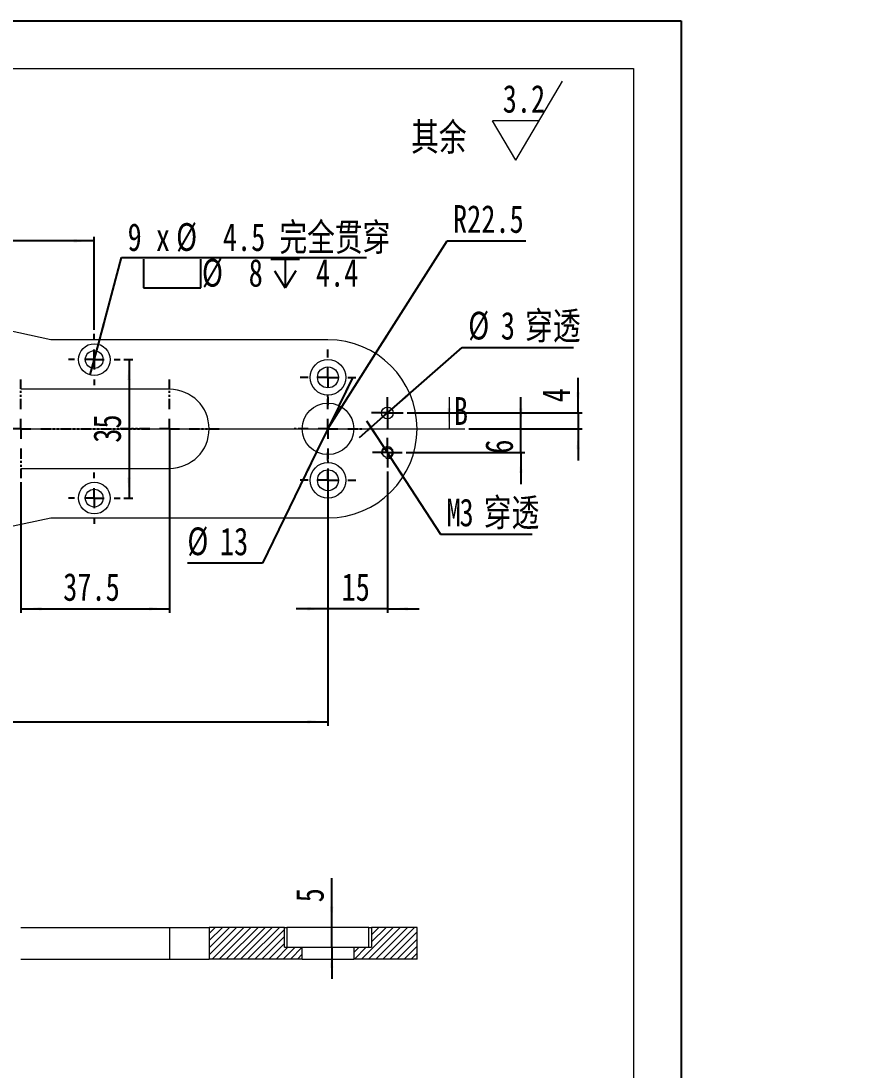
# Model space of a CAD drawing. Header units: millimetres. Extents: x 12 to 1159, y 8 to 1479.
# Drawn here: x 622 to 1159, y 817 to 1479 of the extents above; entities that cross this region are included whole.
import ezdxf

# ---------------------------------------------------------------- set-up
doc = ezdxf.new("R2010")
doc.units = ezdxf.units.MM
doc.linetypes.add('SLD-双点画线', pattern=[12.7, 6.35, -1.27, 1.27, -1.27, 1.27, -1.27])
doc.linetypes.add('SLD-实线', pattern=[0])
for name, color, linetype in [('双点划线层', 6, 'SLD-双点画线'), ('图框', 7, 'SLD-实线'), ('尺寸', 102, 'SLD-实线'), ('标注层', 96, 'SLD-实线')]:
    doc.layers.add(name, color=color, linetype=linetype)
doc.layers.add('粗实线', color=7, linetype='SLD-实线', lineweight=15)
doc.styles.add('SLDTEXTSTYLE0', font='HYSWLONGFANGSONG.TTF', dxfattribs={"bigfont": 'bigfont'})
doc.styles.add('SLDTEXTSTYLE3', font='HYSWLONGFANGSONG.TTF')
doc.dimstyles.new('SLDDIMSTYLE0', dxfattribs={"dimtxt": 17.5, "dimasz": 13, "dimexe": 0, "dimexo": 0.0625, "dimgap": 4.375, "dimtad": 1, "dimdec": 3, "dimlfac": 2, "dimrnd": 1e-09, "dimzin": 12, "dimdsep": 46, "dimtxsty": 'SLDTEXTSTYLE3', "dimsah": 1, "dimcen": 0.09, "dimadec": 0, "dimazin": 3, "dimtfac": 1, "dimtdec": 3, "dimtmove": 0, "dimatfit": 0, "dimfxl": 0, "dimfrac": 2, "dimtolj": 1, "dimtzin": 12, "dimarcsym": 0})
doc.dimstyles.new('SLDDIMSTYLE1', dxfattribs={"dimtxt": 17.5, "dimasz": 13, "dimexe": 0, "dimexo": 0.0625, "dimgap": 4.375, "dimtad": 1, "dimdec": 3, "dimlfac": 2, "dimrnd": 1e-09, "dimzin": 12, "dimdsep": 46, "dimtxsty": 'SLDTEXTSTYLE3', "dimsah": 1, "dimcen": 0.09, "dimadec": 0, "dimazin": 3, "dimtfac": 1, "dimtdec": 3, "dimtofl": 0, "dimtmove": 0, "dimatfit": 3, "dimfxl": 0, "dimfrac": 2, "dimtolj": 1, "dimtzin": 12, "dimarcsym": 0})
doc.dimstyles.new('SLDDIMSTYLE5', dxfattribs={"dimtxt": 17.5, "dimasz": 13, "dimexe": 0, "dimexo": 0.0625, "dimgap": 4.375, "dimtad": 0, "dimtih": 1, "dimtoh": 1, "dimdec": 3, "dimlfac": 2, "dimrnd": 1e-09, "dimzin": 12, "dimdsep": 46, "dimtxsty": 'SLDTEXTSTYLE3', "dimsah": 1, "dimcen": 0, "dimadec": 0, "dimazin": 3, "dimtfac": 1, "dimtdec": 3, "dimtofl": 0, "dimtmove": 0, "dimatfit": 3, "dimfxl": 0, "dimfrac": 2, "dimtolj": 1, "dimtzin": 12, "dimarcsym": 0})
doc.dimstyles.new('SLDDIMSTYLE6', dxfattribs={"dimtxt": 17.5, "dimasz": 13, "dimexe": 0, "dimexo": 0.0625, "dimgap": 4.375, "dimtad": 0, "dimtih": 1, "dimtoh": 1, "dimdec": 3, "dimlfac": 2, "dimrnd": 1e-09, "dimzin": 12, "dimdsep": 46, "dimtxsty": 'SLDTEXTSTYLE3', "dimsah": 1, "dimcen": 0, "dimadec": 0, "dimazin": 3, "dimtfac": 1, "dimtdec": 3, "dimtmove": 0, "dimatfit": 3, "dimfxl": 0, "dimfrac": 2, "dimtolj": 1, "dimtzin": 12, "dimarcsym": 0})
doc.dimstyles.new('SLDDIMSTYLE7', dxfattribs={"dimtxt": 17.5, "dimasz": 13, "dimexe": 0, "dimexo": 0.0625, "dimgap": 4.375, "dimtad": 0, "dimtih": 1, "dimtoh": 1, "dimdec": 3, "dimlfac": 2, "dimrnd": 1e-09, "dimzin": 12, "dimdsep": 46, "dimtxsty": 'SLDTEXTSTYLE3', "dimsah": 1, "dimcen": 0, "dimadec": 0, "dimazin": 3, "dimtfac": 1, "dimtdec": 3, "dimtmove": 0, "dimatfit": 3, "dimfxl": 0, "dimfrac": 2, "dimtolj": 1, "dimtzin": 12, "dimarcsym": 0})
doc.dimstyles.new('SLDDIMSTYLE8', dxfattribs={"dimtxt": 17.5, "dimasz": 13, "dimexe": 0, "dimexo": 0.0625, "dimgap": 4.375, "dimtad": 0, "dimtih": 1, "dimtoh": 1, "dimdec": 0, "dimlfac": 2, "dimrnd": 1e-09, "dimzin": 12, "dimdsep": 46, "dimtxsty": 'SLDTEXTSTYLE3', "dimblk1": 'NONE', "dimsah": 1, "dimcen": 0, "dimadec": 0, "dimazin": 3, "dimtfac": 1, "dimtdec": 3, "dimtmove": 0, "dimatfit": 3, "dimldrblk": 'NONE', "dimfxl": 0, "dimfrac": 2, "dimtolj": 1, "dimtzin": 12, "dimarcsym": 0})
doc.dimstyles.new('SLDDIMSTYLE9', dxfattribs={"dimtxt": 17.5, "dimasz": 13, "dimexe": 0, "dimexo": 0.0625, "dimgap": 4.375, "dimtad": 0, "dimtih": 1, "dimtoh": 1, "dimdec": 3, "dimlfac": 2, "dimrnd": 1e-09, "dimzin": 12, "dimdsep": 46, "dimtxsty": 'SLDTEXTSTYLE3', "dimsah": 1, "dimcen": 0, "dimadec": 0, "dimazin": 3, "dimtfac": 1, "dimtdec": 3, "dimtmove": 0, "dimatfit": 3, "dimfxl": 0, "dimfrac": 2, "dimtolj": 1, "dimtzin": 12, "dimarcsym": 0})

# ---------------------------------------------------------------- blocks, each defined once
blk = doc.blocks.new('SW_SFSYMBOL_0')
at = {"color": 0, "linetype": 'SLD-实线', "lineweight": 0}
for p, q in [((8.25, -25), (37.75, 25)), ((8.25, -25), (-6.49, 0)), ((23, 0), (-6.49, 0))]:
    blk.add_line(p, q, dxfattribs=at)
at = {"color": 0, "linetype": 'SLD-实线', "lineweight": 0, "insert": (0, 22.56), "char_height": 17.5, "attachment_point": 1, "style": 'SLDTEXTSTYLE3'}
blk.add_mtext('3.2', dxfattribs=at)
blk = doc.blocks.new('_D')
at = {"layer": '标注层'}
for p, q in [((937.85, 1221.44), (937.85, 1241.44)), ((905, 1221.44), (940.35, 1221.44)), ((937.85, 1206.44), (937.85, 1221.44)), ((865.43, 1206.44), (940.35, 1206.44)), ((937.85, 1206.44), (937.85, 1186.44))]:
    blk.add_line(p, q, dxfattribs=at)
for points in [[(937.85, 1221.44), (938.85, 1234.44), (936.85, 1234.44)], [(937.85, 1206.44), (936.85, 1193.44), (938.85, 1193.44)]]:
    blk.add_solid(points, dxfattribs=at)
at = {"layer": '标注层', "insert": (915.29, 1205.75, 0.25), "char_height": 17.5, "attachment_point": 1, "rotation": 90, "style": 'SLDTEXTSTYLE3'}
blk.add_mtext('6', dxfattribs=at)
blk = doc.blocks.new('_D_1')
at = {"layer": '标注层'}
for p, q in [((973.93, 1231.44), (973.93, 1253.55)), ((866.05, 1231.44), (976.43, 1231.44)), ((973.93, 1231.44), (973.93, 1221.44)), ((905, 1221.44), (976.43, 1221.44)), ((973.93, 1221.44), (973.93, 1201.44))]:
    blk.add_line(p, q, dxfattribs=at)
for points in [[(973.93, 1231.44), (974.93, 1244.44), (972.93, 1244.44)], [(973.93, 1221.44), (972.93, 1208.44), (974.93, 1208.44)]]:
    blk.add_solid(points, dxfattribs=at)
at = {"layer": '标注层', "insert": (951.37, 1238.21, 0.25), "char_height": 17.5, "attachment_point": 1, "rotation": 90, "style": 'SLDTEXTSTYLE3'}
blk.add_mtext('4', dxfattribs=at)
blk = doc.blocks.new('_D_5')
at = {"layer": '尺寸'}
for p, q in [((456.05, 1302.69), (456.05, 1342.66)), ((668.55, 1340.16), (456.05, 1340.16)), ((668.55, 1283.94), (668.55, 1342.66))]:
    blk.add_line(p, q, dxfattribs=at)
for points in [[(456.05, 1340.16), (469.05, 1339.16), (469.05, 1341.16)], [(668.55, 1340.16), (655.55, 1341.16), (655.55, 1339.16)]]:
    blk.add_solid(points, dxfattribs=at)
at = {"layer": '尺寸', "insert": (549.05, 1362.72, -9.75), "char_height": 17.5, "attachment_point": 1, "style": 'SLDTEXTSTYLE3'}
blk.add_mtext('85', dxfattribs=at)
blk = doc.blocks.new('_D_10')
at = {"layer": '标注层'}
for p, q in [((716.05, 1218.94), (716.05, 1105.29)), ((622.3, 1187.69), (622.3, 1105.29)), ((622.3, 1107.79), (716.05, 1107.79))]:
    blk.add_line(p, q, dxfattribs=at)
for points in [[(622.3, 1107.79), (635.3, 1106.79), (635.3, 1108.79)], [(716.05, 1107.79), (703.05, 1108.79), (703.05, 1106.79)]]:
    blk.add_solid(points, dxfattribs=at)
at = {"layer": '标注层', "insert": (648.94, 1130.35, -9.75), "char_height": 17.5, "attachment_point": 1, "style": 'SLDTEXTSTYLE3'}
blk.add_mtext('37.5', dxfattribs=at)
blk = doc.blocks.new('_D_20')
at = {"layer": '标注层'}
for p, q in [((816.05, 1196.44), (816.05, 1033.94)), ((178.55, 1143.94), (178.55, 1033.94)), ((178.55, 1036.44), (816.05, 1036.44))]:
    blk.add_line(p, q, dxfattribs=at)
for points in [[(178.55, 1036.44), (191.55, 1035.44), (191.55, 1037.44)], [(816.05, 1036.44), (803.05, 1037.44), (803.05, 1035.44)]]:
    blk.add_solid(points, dxfattribs=at)
at = {"layer": '标注层', "char_height": 17.5, "attachment_point": 1, "style": 'SLDTEXTSTYLE3'}
for s, insert in [('%%p', (513.26, 1059.07, -9.75)), ('255', (482.56, 1059, -9.75)), ('0.05', (526.25, 1059, -9.75))]:
    blk.add_mtext(s, dxfattribs=dict(at, insert=insert))
blk = doc.blocks.new('_D_21')
at = {"layer": '标注层'}
for p, q in [((687.3, 1265.19), (692.98, 1265.19)), ((690.48, 1265.19), (690.48, 1177.69)), ((687.3, 1177.69), (692.98, 1177.69))]:
    blk.add_line(p, q, dxfattribs=at)
for points in [[(690.48, 1265.19), (689.48, 1252.19), (691.48, 1252.19)], [(690.48, 1177.69), (691.48, 1190.69), (689.48, 1190.69)]]:
    blk.add_solid(points, dxfattribs=at)
at = {"layer": '标注层', "insert": (667.92, 1212.66, -9.75), "char_height": 17.5, "attachment_point": 1, "rotation": 90, "style": 'SLDTEXTSTYLE3'}
blk.add_mtext('35', dxfattribs=at)
blk = doc.blocks.new('_D_22')
at = {"layer": '标注层'}
for p, q in [((816.05, 1196.44), (816.05, 1105.29)), ((853.55, 1194.56), (853.55, 1105.29)), ((816.05, 1107.79), (796.05, 1107.79)), ((853.55, 1107.79), (816.05, 1107.79)), ((853.55, 1107.79), (873.55, 1107.79))]:
    blk.add_line(p, q, dxfattribs=at)
for points in [[(816.05, 1107.79), (803.05, 1108.79), (803.05, 1106.79)], [(853.55, 1107.79), (866.55, 1106.79), (866.55, 1108.79)]]:
    blk.add_solid(points, dxfattribs=at)
at = {"layer": '标注层', "insert": (824.63, 1130.35, -9.75), "char_height": 17.5, "attachment_point": 1, "style": 'SLDTEXTSTYLE3'}
blk.add_mtext('15', dxfattribs=at)
blk = doc.blocks.new('_D_23')
at = {"layer": '标注层'}
for p, q in [((856.38, 1233.91), (900.85, 1272.76)), ((900.85, 1272.76), (971.11, 1272.76)), ((850.73, 1228.97), (856.38, 1233.91)), ((850.73, 1228.97), (835.67, 1215.81))]:
    blk.add_line(p, q, dxfattribs=at)
for points in [[(856.38, 1233.91), (866.82, 1241.71), (865.51, 1243.21)], [(850.73, 1228.97), (840.28, 1221.17), (841.6, 1219.66)]]:
    blk.add_solid(points, dxfattribs=at)
at = {"layer": '标注层', "char_height": 17.5, "attachment_point": 1}
for s, insert, style in [('%%c', (904.6, 1295.39, -9.75), 'SLDTEXTSTYLE3'), ('3', (925.17, 1295.32, -9.75), 'SLDTEXTSTYLE3'), ('\\M+190FA\\M+193A7', (940.51, 1295.32, -9.75), 'SLDTEXTSTYLE0')]:
    blk.add_mtext(s, dxfattribs=dict(at, insert=insert, style=style))
blk = doc.blocks.new('_D_24')
at = {"layer": '标注层'}
for p, q in [((851.51, 1209.58), (840.59, 1226.34)), ((851.51, 1209.58), (855.6, 1203.3)), ((855.6, 1203.3), (887.19, 1154.82)), ((887.19, 1154.82), (945.04, 1154.82))]:
    blk.add_line(p, q, dxfattribs=at)
for points in [[(851.51, 1209.58), (845.25, 1221.02), (843.57, 1219.93)], [(855.6, 1203.3), (861.86, 1191.86), (863.54, 1192.95)]]:
    blk.add_solid(points, dxfattribs=at)
at = {"layer": '标注层', "char_height": 17.5, "attachment_point": 1}
for s, insert, style in [('\\M+190FA\\M+193A7', (914.44, 1177.38, -9.75), 'SLDTEXTSTYLE0'), ('M', (890.94, 1177.38, -9.75), 'SLDTEXTSTYLE3'), ('3', (899.1, 1177.38, -9.75), 'SLDTEXTSTYLE3')]:
    blk.add_mtext(s, dxfattribs=dict(at, insert=insert, style=style))
blk = doc.blocks.new('_D_25')
at = {"layer": '标注层'}
for p, q in [((846.15, 1268.96), (891.23, 1340.16)), ((891.23, 1340.16), (940.99, 1340.16)), ((816.05, 1221.44), (846.15, 1268.96))]:
    blk.add_line(p, q, dxfattribs=at)
blk.add_solid([(846.15, 1268.96), (853.95, 1279.41), (852.26, 1280.48)], dxfattribs=at)
at = {"layer": '标注层', "insert": (894.98, 1362.72, -9.75), "char_height": 17.5, "attachment_point": 1, "style": 'SLDTEXTSTYLE3'}
blk.add_mtext('R22.5', dxfattribs=at)
blk = doc.blocks.new('SW_SYMBOL_HOLE_SPOT')
at = {"layer": '标注层', "color": 0}
for p, q in [((0, 4375), (0, 375)), ((8000, 375), (8000, 4375)), ((0, 375), (8000, 375))]:
    blk.add_line(p, q, dxfattribs=at)
blk = doc.blocks.new('SW_SYMBOL_HOLE_DEPTH')
at = {"layer": '标注层', "color": 0}
for p, q in [((0, 4375), (4000, 4375)), ((2000, 4375), (2000, 375)), ((500, 2775), (2000, 375)), ((3500, 2775), (2000, 375))]:
    blk.add_line(p, q, dxfattribs=at)
blk = doc.blocks.new('_D_26')
at = {"layer": '标注层'}
for p, q in [((671.14, 1274.85), (685.84, 1329.67)), ((685.84, 1329.67), (840.35, 1329.67)), ((665.96, 1255.53), (671.14, 1274.85))]:
    blk.add_line(p, q, dxfattribs=at)
blk.add_solid([(671.14, 1274.85), (675.48, 1287.14), (673.54, 1287.66)], dxfattribs=at)
at = {"layer": '标注层', "xscale": 0.004511737089201878, "yscale": 0.004511737089201878, "zscale": 0.004511737089201878}
for name, p in [('SW_SYMBOL_HOLE_SPOT', (699.71, 1308.74)), ('SW_SYMBOL_HOLE_DEPTH', (780.07, 1308.74))]:
    blk.add_blockref(name, p, dxfattribs=at)
at = {"layer": '标注层', "char_height": 17.5, "attachment_point": 1}
for s, insert, style in [('%%c', (720.22, 1351.35, -9.75), 'SLDTEXTSTYLE3'), (' 4.5 \\M+18AAE\\M+19153贯\\M+190FA', (740.79, 1351.27, -9.75), 'SLDTEXTSTYLE0'), ('9 x ', (689.59, 1351.27, -9.75), 'SLDTEXTSTYLE3'), ('%%c', (736.52, 1328.77, -9.75), 'SLDTEXTSTYLE3'), (' 8 ', (757.1, 1328.7, -9.75), 'SLDTEXTSTYLE3'), (' 4.4', (799.56, 1328.7, -9.75), 'SLDTEXTSTYLE3')]:
    blk.add_mtext(s, dxfattribs=dict(at, insert=insert, style=style))
blk = doc.blocks.new('_NONE')
blk = doc.blocks.new('_D_27')
at = {"layer": '标注层'}
for p, q in [((823.18, 1236.04), (831.95, 1254.02)), ((823.18, 1236.04), (808.93, 1206.83)), ((808.93, 1206.83), (774.65, 1136.55)), ((774.65, 1136.55), (727.31, 1136.55))]:
    blk.add_line(p, q, dxfattribs=at)
for points in [[(823.18, 1236.04), (829.78, 1247.29), (827.98, 1248.17)], [(808.93, 1206.83), (802.33, 1195.59), (804.13, 1194.71)]]:
    blk.add_solid(points, dxfattribs=at)
at = {"layer": '标注层', "char_height": 17.5, "attachment_point": 1, "style": 'SLDTEXTSTYLE3'}
for s, insert in [('%%c', (727.31, 1159.18, -9.75)), ('13', (747.88, 1159.11, -9.75))]:
    blk.add_mtext(s, dxfattribs=dict(at, insert=insert))
blk = doc.blocks.new('SW_CENTERMARKSYMBOL_0')
at = {"layer": '双点划线层', "color": 0}
for p, q in [((0, 12.5), (0, 17.5)), ((-12.5, 0), (-17.5, 0)), ((0, 0), (-6.25, 0)), ((0, 0), (0, 6.25)), ((0, 0), (0, -6.25)), ((0, 0), (6.25, 0)), ((12.5, 0), (17.5, 0)), ((0, -12.5), (0, -17.5))]:
    blk.add_line(p, q, dxfattribs=at)
blk = doc.blocks.new('SW_CENTERMARKSYMBOL_1')
at = {"layer": '双点划线层', "color": 0}
for p, q in [((0, 12.5), (0, 17.5)), ((-12.5, 0), (-17.5, 0)), ((0, 0), (-6.25, 0)), ((0, 0), (0, 6.25)), ((0, 0), (0, -6.25)), ((0, 0), (6.25, 0)), ((12.5, 0), (17.5, 0)), ((0, -12.5), (0, -17.5))]:
    blk.add_line(p, q, dxfattribs=at)
blk = doc.blocks.new('SW_CENTERMARKSYMBOL_2')
at = {"layer": '双点划线层', "color": 0}
for p, q in [((0, 12.5), (0, 22.5)), ((-12.5, 0), (-22.5, 0)), ((0, 0), (-6.25, 0)), ((0, 0), (0, 6.25)), ((0, 0), (0, -6.25)), ((0, 0), (6.25, 0)), ((12.5, 0), (22.5, 0)), ((0, -12.5), (0, -22.5))]:
    blk.add_line(p, q, dxfattribs=at)
blk = doc.blocks.new('SW_CENTERMARKSYMBOL_3')
at = {"layer": '双点划线层', "color": 0}
for p, q in [((0, 12.5), (0, 16.25)), ((-12.5, 0), (-16.25, 0)), ((0, 0), (-6.25, 0)), ((0, 0), (0, 6.25)), ((0, 0), (0, -6.25)), ((0, 0), (6.25, 0)), ((12.5, 0), (16.25, 0)), ((0, -12.5), (0, -16.25))]:
    blk.add_line(p, q, dxfattribs=at)
blk = doc.blocks.new('SW_CENTERMARKSYMBOL_4')
at = {"layer": '双点划线层', "color": 0}
for p, q in [((0, 12.5), (0, 16.25)), ((-12.5, 0), (-16.25, 0)), ((0, 0), (-6.25, 0)), ((0, 0), (0, 6.25)), ((0, 0), (0, -6.25)), ((0, 0), (6.25, 0)), ((12.5, 0), (16.25, 0)), ((0, -12.5), (0, -16.25))]:
    blk.add_line(p, q, dxfattribs=at)
blk = doc.blocks.new('SW_CENTERMARKSYMBOL_12')
at = {"layer": '双点划线层', "color": 0}
for p, q in [((0, 6.25), (0, 9.375)), ((-6.25, 0), (-9.375, 0)), ((0, 0), (-6.25, 0)), ((0, 0), (0, 6.25)), ((0, 0), (0, -6.25)), ((0, 0), (6.25, 0)), ((6.25, 0), (9.375, 0)), ((0, -6.25), (0, -9.375))]:
    blk.add_line(p, q, dxfattribs=at)
blk = doc.blocks.new('SW_CENTERMARKSYMBOL_13')
at = {"layer": '双点划线层', "color": 0}
for p, q in [((0, 6.25), (0, 10)), ((-6.25, 0), (-10, 0)), ((0, 0), (-6.25, 0)), ((0, 0), (0, 6.25)), ((0, 0), (0, -6.25)), ((0, 0), (6.25, 0)), ((6.25, 0), (10, 0)), ((0, -6.25), (0, -10))]:
    blk.add_line(p, q, dxfattribs=at)
blk = doc.blocks.new('SW_CENTERMARKSYMBOL_15')
at = {"layer": '双点划线层', "color": 0}
for p, q in [((0, 12.5), (0, 31.25)), ((93.75, 12.5), (93.75, 31.25)), ((-12.5, 0), (-31.25, 0)), ((0, 0), (-6.25, 0)), ((0, 0), (0, 6.25)), ((0, 0), (6.25, 0)), ((0, 0), (0, -6.25)), ((12.5, 0), (31.25, 0)), ((12.5, 0), (81.25, 0)), ((81.25, 0), (62.5, 0)), ((93.75, 0), (87.5, 0)), ((93.75, 0), (93.75, 6.25)), ((93.75, 0), (100, 0)), ((93.75, 0), (93.75, -6.25)), ((106.25, 0), (125, 0)), ((0, -12.5), (0, -31.25)), ((93.75, -12.5), (93.75, -31.25))]:
    blk.add_line(p, q, dxfattribs=at)
blk = doc.blocks.new('_D_29')
at = {"layer": '标注层'}
for p, q in [((818.42, 906.61), (818.42, 937.76)), ((818.42, 894.11), (818.42, 906.61)), ((818.42, 894.11), (818.42, 874.11))]:
    blk.add_line(p, q, dxfattribs=at)
for points in [[(818.42, 906.61), (819.42, 919.61), (817.42, 919.61)], [(818.42, 894.11), (817.42, 881.11), (819.42, 881.11)]]:
    blk.add_solid(points, dxfattribs=at)
at = {"layer": '标注层', "insert": (795.86, 922.42, 37.75), "char_height": 17.5, "attachment_point": 1, "rotation": 90, "style": 'SLDTEXTSTYLE3'}
blk.add_mtext('5', dxfattribs=at)

msp = doc.modelspace()

# ---------------------------------------------------------------- hatches: boundary and pattern name
at = {"linetype": 'SLD-实线', "lineweight": 0}
h = msp.add_hatch(dxfattribs=at)
h.set_pattern_fill('ANSI31', style=0)
h.paths.add_polyline_path([(741.053742, 886.607472), (799.803742, 886.607472), (799.803742, 894.107472), (788.553742, 894.107472), (788.553742, 906.607472), (741.053742, 906.607472)], flags=0)
h = msp.add_hatch(dxfattribs=at)
h.set_pattern_fill('ANSI31', style=0)
h.paths.add_polyline_path([(832.303742, 886.607472), (872.303742, 886.607472), (872.303742, 906.607472), (843.553742, 906.607472), (843.553742, 894.107472), (832.303742, 894.107472)], flags=0)

# ---------------------------------------------------------------- linework, layer by layer
at = {"color": 7, "linetype": 'SLD-实线', "lineweight": 15}
for p, q in [((641.053744, 1277.687965), (553.553744, 1296.437961)), ((816.053726, 1277.687965), (641.053744, 1277.687965)), ((716.053747, 1246.437962), (622.303743, 1246.437962)), ((622.303743, 1196.437964), (716.053747, 1196.437964)), ((553.553744, 1146.437965), (641.053744, 1165.187961)), ((641.053744, 1165.187961), (816.053726, 1165.187961)), ((622.303742, 906.607472), (716.053742, 906.607472)), ((716.053742, 906.607472), (716.053742, 886.607472)), ((716.053742, 906.607472), (741.053742, 906.607472)), ((741.053742, 906.607472), (741.053742, 886.607472)), ((788.553742, 906.607472), (741.053742, 906.607472)), ((788.553742, 894.107472), (788.553742, 906.607472)), ((788.553742, 906.607472), (790.144651, 906.607472)), ((790.144651, 906.607472), (790.144651, 894.107472)), ((841.962833, 906.607472), (790.144651, 906.607472)), ((841.962833, 894.107472), (841.962833, 906.607472)), ((841.962833, 906.607472), (843.553742, 906.607472)), ((843.553742, 906.607472), (843.553742, 894.107472)), ((872.303742, 906.607472), (843.553742, 906.607472)), ((872.303742, 886.607472), (872.303742, 906.607472)), ((788.553742, 894.107472), (799.803742, 894.107472)), ((799.803742, 886.607472), (799.803742, 894.107472)), ((799.803742, 894.107472), (832.303742, 894.107472)), ((832.303742, 894.107472), (832.303742, 886.607472)), ((832.303742, 894.107472), (843.553742, 894.107472)), ((622.303742, 886.607472), (716.053742, 886.607472)), ((716.053742, 886.607472), (741.053742, 886.607472)), ((799.803742, 886.607472), (741.053742, 886.607472)), ((799.803742, 886.607472), (832.303742, 886.607472)), ((872.303742, 886.607472), (832.303742, 886.607472))]:
    msp.add_line(p, q, dxfattribs=at)
at = {"color": 7, "linetype": 'SLD-实线', "lineweight": 0}
for p, q in [((892.49903, 1241.437963), (892.49903, 1221.437963)), ((132.522984, 1221.437963), (902.49903, 1221.437963))]:
    msp.add_line(p, q, dxfattribs=at)
at = {"color": 7, "linetype": 'SLD-实线', "lineweight": 15}
for centre, radius in [((668.553742, 1265.187963), 10), ((668.553742, 1265.187963), 5.625), ((816.053742, 1253.937963), 11.25), ((816.053742, 1253.937963), 6.625), ((816.053742, 1221.437963), 16.25), ((853.553742, 1231.437963), 3.75), ((853.553742, 1206.437963), 3.125), ((816.053742, 1188.937963), 11.25), ((816.053742, 1188.937963), 6.625), ((668.553742, 1177.687963), 10), ((668.553742, 1177.687963), 5.625)]:
    msp.add_circle(centre, radius, dxfattribs=at)
for centre, radius in [((816.053742, 1221.437963), 56.25), ((716.053742, 1221.437963), 25)]:
    msp.add_arc(centre, radius, 270, 90, dxfattribs=at)
at = {"color": 7, "linetype": 'SLD-实线', "lineweight": 0}
msp.add_arc((853.553742, 1206.437963), 3.75, 255, 195, dxfattribs=at)
msp.add_solid([(892.49903, 1221.437963), (893.49903, 1234.437963), (891.49903, 1234.437963)], dxfattribs=at)
at = {"layer": '图框'}
for p, q in [((12.5, 1479), (1039, 1479)), ((1039, 1479), (1039, 7.5))]:
    msp.add_line(p, q, dxfattribs=at)
at = {"layer": '粗实线'}
for p, q in [((74, 1449), (1009, 1449)), ((1009, 1449), (1009, 39))]:
    msp.add_line(p, q, dxfattribs=at)

# ---------------------------------------------------------------- block references
at = {"color": 7, "linetype": 'SLD-实线', "lineweight": 0}
msp.add_blockref('SW_SFSYMBOL_0', (926.365785, 1416.025847), dxfattribs=at)
at = {"layer": '双点划线层'}
for name, p in [('SW_CENTERMARKSYMBOL_4', (668.553742, 1265.187963)), ('SW_CENTERMARKSYMBOL_1', (816.053742, 1253.937963)), ('SW_CENTERMARKSYMBOL_15', (622.303742, 1221.437963)), ('SW_CENTERMARKSYMBOL_2', (816.053742, 1221.437963)), ('SW_CENTERMARKSYMBOL_13', (853.553742, 1231.437963)), ('SW_CENTERMARKSYMBOL_12', (853.553742, 1206.437963)), ('SW_CENTERMARKSYMBOL_0', (816.053742, 1188.937963)), ('SW_CENTERMARKSYMBOL_3', (668.553742, 1177.687963))]:
    msp.add_blockref(name, p, dxfattribs=at)

# ---------------------------------------------------------------- texts
at = {"color": 7, "linetype": 'SLD-实线', "lineweight": 0, "insert": (868.572326, 1414.510576), "char_height": 17.5, "attachment_point": 1, "style": 'SLDTEXTSTYLE0'}
msp.add_mtext('\\M+191B4\\M+1975D', dxfattribs=at)
at = {"color": 7, "linetype": 'Continuous', "insert": (895.55786, 1241.437963), "char_height": 17.5, "attachment_point": 1, "style": 'SLDTEXTSTYLE3'}
msp.add_mtext('B', dxfattribs=at)

# ---------------------------------------------------------------- dimensions: what is measured, and where the dimension line sits
at = {"layer": '尺寸'}
dim = msp.add_linear_dim(base=(456.053742, 1340.163426), p1=(668.553742, 1281.437963), p2=(456.053742, 1300.187963), dimstyle='SLDDIMSTYLE1', dxfattribs=at)
dim.commit()
dim.dimension.update_dxf_attribs({"geometry": '_D_5', "text_midpoint": (560.545328, 1340.163426), "dimtype": 160})
at = {"layer": '标注层'}
dim = msp.add_radius_dim(center=(816.053742, 1221.437963), mpoint=(846.14636, 1268.961608), dimstyle='SLDDIMSTYLE5', dxfattribs=at)
dim.commit()
dim.dimension.update_dxf_attribs({"geometry": '_D_25', "text_midpoint": (917.987527, 1350.991552), "dimtype": 164})
for p1, p2, text, dimstyle, picture, middle in [((665.963979, 1255.529126), (671.143506, 1274.8468), '<> x %%c 4.5 完全贯穿\\P{\\fGDT;v}%%c 8 {\\fGDT;x} 4.4\\P', 'SLDDIMSTYLE8', '_D_26', (764.96999, 1328.713952)), ((855.600779, 1203.295966), (851.506706, 1209.57996), 'M<>穿透', 'SLDDIMSTYLE7', '_D_24', (917.987527, 1165.644782))]:
    dim = msp.add_diameter_dim_2p(p1=p1, p2=p2, text=text, dimstyle=dimstyle, override={"dimpost": '<>'}, dxfattribs=at)
    dim.commit()
    dim.dimension.update_dxf_attribs({"geometry": picture, "text_midpoint": middle, "dimtype": 163})
dim = msp.add_diameter_dim_2p(p1=(856.37755, 1233.905475), p2=(850.729935, 1228.970452), text='<>穿透', dimstyle='SLDDIMSTYLE6', dxfattribs=at)
dim.commit()
dim.dimension.update_dxf_attribs({"geometry": '_D_23', "text_midpoint": (937.85055, 1286.187634), "dimtype": 163})
for base, p1, p2, dimstyle, picture, middle in [((690.475895, 1177.687963), (684.803742, 1265.187963), (684.803742, 1177.687963), 'SLDDIMSTYLE1', '_D_21', (690.475895, 1224.164174)), ((973.933583, 1221.437963), (863.553742, 1231.437963), (902.49903, 1221.437963), 'SLDDIMSTYLE0', '_D_1', (973.933583, 1245.88328)), ((937.85055, 1221.437963), (862.928742, 1206.437963), (902.49903, 1221.437963), 'SLDDIMSTYLE0', '_D', (937.85055, 1213.408551)), ((818.422756, 906.607472), (843.553742, 894.107472), (872.303742, 906.607472), 'SLDDIMSTYLE0', '_D_29', (818.422756, 930.086759))]:
    dim = msp.add_linear_dim(base=base, p1=p1, p2=p2, angle=90, dimstyle=dimstyle, dxfattribs=at)
    dim.commit()
    dim.dimension.update_dxf_attribs({"geometry": picture, "text_midpoint": middle, "dimtype": 160})
dim = msp.add_diameter_dim_2p(p1=(808.929678, 1206.83282), p2=(823.177807, 1236.043106), dimstyle='SLDDIMSTYLE9', dxfattribs=at)
dim.commit()
dim.dimension.update_dxf_attribs({"geometry": '_D_27', "text_midpoint": (749.102189, 1149.975988), "dimtype": 163})
for base, p1, p2, dimstyle, picture, middle in [((716.053742, 1107.792967), (622.303742, 1190.187963), (716.053742, 1221.437963), 'SLDDIMSTYLE1', '_D_10', (668.106949, 1107.792967)), ((816.053742, 1107.792967), (853.553742, 1197.062963), (816.053742, 1198.937963), 'SLDDIMSTYLE0', '_D_22', (836.139889, 1107.792967))]:
    dim = msp.add_linear_dim(base=base, p1=p1, p2=p2, dimstyle=dimstyle, dxfattribs=at)
    dim.commit()
    dim.dimension.update_dxf_attribs({"geometry": picture, "text_midpoint": middle, "dimtype": 160})
dim = msp.add_linear_dim(base=(816.053742, 1036.437963), p1=(178.553742, 1146.437963), p2=(816.053742, 1198.937963), text='<>%%p0.05', dimstyle='SLDDIMSTYLE1', dxfattribs=at)
dim.commit()
dim.dimension.update_dxf_attribs({"geometry": '_D_20', "text_midpoint": (519.757548, 1036.437963), "dimtype": 160})

doc.saveas('drawing.dxf')
